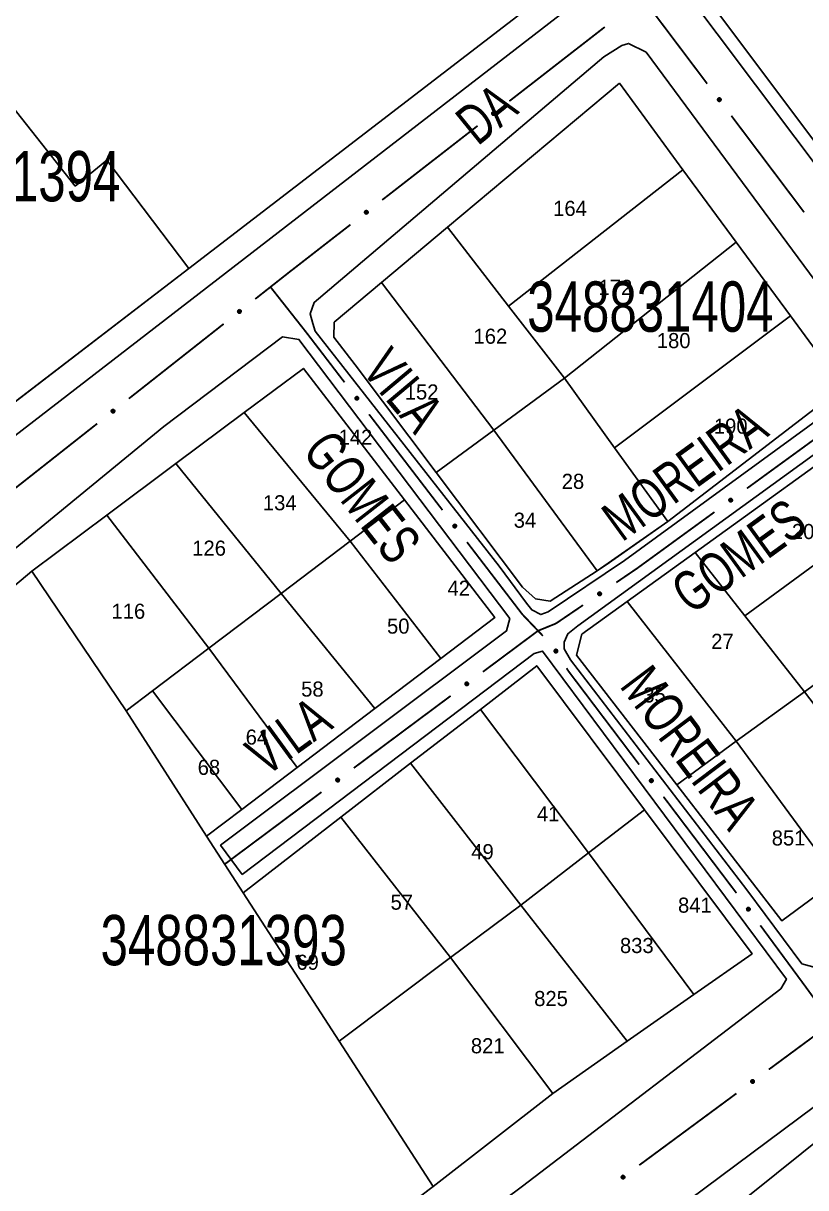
# Model space of a CAD drawing. Extents: x 200123 to 201542, y 4839549 to 4841240.
# Drawn here: x 200528.6 to 200606.3, y 4840077.3 to 4840193 of the extents above; entities that cross this region are included whole.
import ezdxf
from ezdxf.enums import TextEntityAlignment as Align

# ---------------------------------------------------------------- set-up
doc = ezdxf.new("R2010")
doc.units = 0
doc.header["$LTSCALE"] = 1.5
doc.header["$MEASUREMENT"] = 0
for name, color, linetype in [('CD_MALHA_LOTES', 7, 'CONTINUOUS'), ('CD_TXT_QUADRA', 2, 'CONTINUOUS'), ('HD-CURSO-PERENE', 170, 'CONTINUOUS'), ('RU-QUADRA', 210, 'CONTINUOUS'), ('SV-EIXO-RUA-PAV', 20, 'CONTINUOUS'), ('SV-RUA-PAVIM', 7, 'CONTINUOUS'), ('SV-TXT-RUA-PAV', 7, 'CONTINUOUS'), ('Th_NmrPort', 1, 'CONTINUOUS')]:
    doc.layers.add(name, color=color, linetype=linetype)
doc.styles.add('ARIAL', font='ARIAL.SHX')

msp = doc.modelspace()

# ---------------------------------------------------------------- linework, layer by layer
at = {"layer": 'CD_MALHA_LOTES', "linetype": 'Continuous', "flags": 128}
for points in [[(200516.37, 4840198.81), (200540.65, 4840245.03), (200541.43, 4840245.96), (200542.41, 4840246.26), (200543.26, 4840245.63), (200574.01, 4840205.18), (200580.87, 4840196.16), (200545.04, 4840168.6)], [(200545.04, 4840168.6), (200489.73, 4840126.21), (200479.64, 4840135.18), (200504.89, 4840176.96), (200516.37, 4840198.81)], [(200516.37, 4840198.81), (200533.75, 4840176.8)], [(200570.74, 4840172.71), (200587.82, 4840187.01)], [(200587.82, 4840187.01), (200594.13, 4840178.42)], [(200533.75, 4840176.8), (200536.9, 4840179.38)], [(200536.9, 4840179.38), (200545.04, 4840168.6)], [(200576.81, 4840164.87), (200594.13, 4840178.42)], [(200594.13, 4840178.42), (200599.43, 4840171.22)], [(200564.18, 4840167.22), (200570.74, 4840172.71)], [(200576.81, 4840164.87), (200570.74, 4840172.71)], [(200582.36, 4840157.7), (200599.43, 4840171.22)], [(200599.43, 4840171.22), (200604.8, 4840163.91)], [(200564.18, 4840167.22), (200559.49, 4840163.26), (200559.46, 4840161.78), (200561.57, 4840159.03), (200569.61, 4840148.34)], [(200575.34, 4840152.55), (200564.18, 4840167.22)], [(200582.36, 4840157.7), (200576.81, 4840164.87)], [(200587.34, 4840150.8), (200604.8, 4840163.91)], [(200604.8, 4840163.91), (200610.01, 4840156.82)], [(200550.55, 4840154.29), (200556.43, 4840158.68)], [(200556.43, 4840158.68), (200566.47, 4840145.6)], [(200575.34, 4840152.55), (200582.36, 4840157.7)], [(200587.34, 4840150.8), (200582.36, 4840157.7)], [(200610.01, 4840156.82), (200592.64, 4840143.45)], [(200543.75, 4840149.21), (200550.55, 4840154.29)], [(200561.06, 4840141.5), (200550.55, 4840154.29)], [(200595.34, 4840140.39), (200613.33, 4840153.37)], [(200569.61, 4840148.34), (200575.34, 4840152.55)], [(200585.61, 4840138.57), (200575.34, 4840152.55)], [(200592.64, 4840143.45), (200587.34, 4840150.8)], [(200536.9, 4840144.1), (200543.75, 4840149.21)], [(200554.21, 4840136.32), (200543.75, 4840149.21)], [(200585.61, 4840138.57), (200580.95, 4840135.56), (200579.49, 4840135.77), (200578.2, 4840136.92), (200569.61, 4840148.34)], [(200600.27, 4840134.1), (200618.02, 4840147.12)], [(200561.06, 4840141.5), (200566.47, 4840145.6)], [(200566.47, 4840145.6), (200575.44, 4840133.91)], [(200529.44, 4840138.53), (200536.9, 4840144.1)], [(200547.02, 4840130.87), (200536.9, 4840144.1)], [(200592.64, 4840143.45), (200585.61, 4840138.57)], [(200554.21, 4840136.32), (200561.06, 4840141.5)], [(200570.09, 4840129.85), (200561.06, 4840141.5)], [(200595.34, 4840140.39), (200588.59, 4840135.52)], [(200600.27, 4840134.1), (200595.34, 4840140.39)], [(200569.31, 4840077.38), (200530.47, 4840047.92), (200493.45, 4840108.23), (200529.44, 4840138.53)], [(200529.44, 4840138.53), (200538.81, 4840124.65)], [(200606.2, 4840126.54), (200623.86, 4840139.34)], [(200547.02, 4840130.87), (200554.21, 4840136.32)], [(200563.51, 4840124.87), (200554.21, 4840136.32)], [(200588.59, 4840135.52), (200584.07, 4840132.26), (200583.56, 4840130.19), (200593.51, 4840117.3)], [(200599.42, 4840121.62), (200588.59, 4840135.52)], [(200575.44, 4840133.91), (200570.09, 4840129.85)], [(200606.2, 4840126.54), (200600.27, 4840134.1)], [(200541.42, 4840126.63), (200547.02, 4840130.87)], [(200555.79, 4840119.02), (200547.02, 4840130.87)], [(200570.09, 4840129.85), (200563.51, 4840124.87)], [(200574.01, 4840124.79), (200579.61, 4840129.13)], [(200579.61, 4840129.13), (200590.3, 4840114.82)], [(200538.81, 4840124.65), (200541.42, 4840126.63)], [(200550.29, 4840114.85), (200541.42, 4840126.63)], [(200599.42, 4840121.62), (200606.2, 4840126.54)], [(200616.5, 4840113.01), (200606.2, 4840126.54)], [(200546.79, 4840112.2), (200538.81, 4840124.65)], [(200563.51, 4840124.87), (200555.79, 4840119.02)], [(200567.07, 4840119.43), (200574.01, 4840124.79)], [(200584.74, 4840110.53), (200574.01, 4840124.79)], [(200593.51, 4840117.3), (200599.42, 4840121.62)], [(200609.52, 4840107.88), (200599.42, 4840121.62)], [(200555.79, 4840119.02), (200550.29, 4840114.85)], [(200560.15, 4840114.08), (200567.07, 4840119.43)], [(200578.01, 4840105.34), (200567.07, 4840119.43)], [(200603.94, 4840103.79), (200593.51, 4840117.3)], [(200550.29, 4840114.85), (200546.79, 4840112.2)], [(200550.44, 4840106.56), (200560.15, 4840114.08)], [(200571.04, 4840100.14), (200560.15, 4840114.08)], [(200584.74, 4840110.53), (200590.3, 4840114.82)], [(200590.3, 4840114.82), (200600.99, 4840100.51)], [(200546.79, 4840112.2), (200550.44, 4840106.56)], [(200578.01, 4840105.34), (200584.74, 4840110.53)], [(200595.21, 4840096.45), (200584.74, 4840110.53)], [(200609.52, 4840107.88), (200603.94, 4840103.79)], [(200559.98, 4840091.81), (200550.44, 4840106.56)], [(200571.04, 4840100.14), (200578.01, 4840105.34)], [(200588.6, 4840091.81), (200578.01, 4840105.34)], [(200559.98, 4840091.81), (200571.04, 4840100.14)], [(200581.2, 4840086.62), (200571.04, 4840100.14)], [(200600.99, 4840100.51), (200595.21, 4840096.45)], [(200595.21, 4840096.45), (200588.6, 4840091.81)], [(200569.31, 4840077.38), (200559.98, 4840091.81)], [(200588.6, 4840091.81), (200581.2, 4840086.62)], [(200581.2, 4840086.62), (200569.31, 4840077.38)], [(200601.06, 4840076.78), (200608.3, 4840082.57)]]:
    msp.add_lwpolyline(points, dxfattribs=at)
at = {"layer": 'HD-CURSO-PERENE', "linetype": 'Continuous'}
msp.add_polyline3d([(200645.18, 4840130.56, 3.97), (200596.88, 4840195.02, 4), (200596.06, 4840196.5, 4), (200549.71, 4840258.03, 2.2)], dxfattribs=at)
at = {"layer": 'RU-QUADRA', "linetype": 'Continuous', "flags": 128}
for points in [[(200540.65, 4840245.03), (200541.43, 4840245.96), (200542.41, 4840246.26), (200543.26, 4840245.63), (200580.87, 4840196.16), (200545.04, 4840168.6), (200528.23, 4840155.68), (200489.73, 4840126.21), (200479.64, 4840135.18), (200504.89, 4840176.96), (200516.37, 4840198.81)], [(200587.82, 4840187.01), (200594.13, 4840178.42), (200599.43, 4840171.22), (200604.8, 4840163.91), (200610.01, 4840156.82), (200592.64, 4840143.45), (200586.5, 4840139.14), (200585.61, 4840138.57), (200580.95, 4840135.56), (200579.49, 4840135.77), (200578.2, 4840136.92), (200569.61, 4840148.34), (200561.57, 4840159.03), (200559.46, 4840161.78), (200559.49, 4840163.26), (200564.18, 4840167.22), (200570.74, 4840172.71)], [(200613.33, 4840153.37), (200618.02, 4840147.12), (200623.86, 4840139.34), (200633.99, 4840125.83), (200616.5, 4840113.01), (200609.52, 4840107.88), (200603.94, 4840103.79), (200593.51, 4840117.3), (200583.56, 4840130.19), (200584.07, 4840132.26), (200588.59, 4840135.52), (200595.34, 4840140.39)], [(200645.74, 4840111.51), (200647.13, 4840109.57), (200658, 4840094.6), (200665.75, 4840083.93), (200668.66, 4840079.92), (200671.23, 4840076.38), (200648.65, 4840057.61), (200631.37, 4840043.23), (200624.05, 4840037.15), (200614.22, 4840028.97), (200602.66, 4840020.62), (200583.23, 4840006.59), (200566.3, 4839995.19), (200565.39, 4839995.33), (200542.3, 4840031.61), (200585.62, 4840064.79), (200595.75, 4840072.55), (200601.06, 4840076.78), (200608.3, 4840082.57), (200617.14, 4840089.62), (200625.56, 4840096.33)]]:
    msp.add_lwpolyline(points, close=True, dxfattribs=at)
msp.add_lwpolyline([(200493.45, 4840108.23), (200529.44, 4840138.53), (200536.9, 4840144.1), (200543.75, 4840149.21), (200550.55, 4840154.29), (200556.43, 4840158.68), (200566.47, 4840145.6), (200575.44, 4840133.91), (200570.09, 4840129.85), (200563.51, 4840124.87), (200555.79, 4840119.02), (200550.29, 4840114.85), (200546.79, 4840112.2), (200550.44, 4840106.56), (200560.15, 4840114.08), (200567.07, 4840119.43), (200574.01, 4840124.79), (200579.61, 4840129.13), (200590.3, 4840114.82), (200600.99, 4840100.51), (200595.21, 4840096.45), (200588.6, 4840091.81), (200581.2, 4840086.62), (200569.31, 4840077.38), (200556.27, 4840067.49)], dxfattribs=at)
at = {"layer": 'SV-EIXO-RUA-PAV', "const_width": 0.18}
for points in [[(200590.1, 4840195.51), (200596.534166, 4840186.973368)], [(200576.886376, 4840185.239445), (200586.360933, 4840192.603735)], [(200598.941749, 4840183.779069), (200606.164497, 4840174.196172)], [(200564.253634, 4840175.420391), (200573.728191, 4840182.784682)], [(200555.08, 4840168.29), (200561.095448, 4840172.965628)], [(200554.780743, 4840168.053973), (200555.08, 4840168.29)], [(200551.64005, 4840165.576868), (200554.780743, 4840168.053973)], [(200553.15, 4840166.77), (200556.244847, 4840162.842925)], [(200539.077279, 4840155.668448), (200548.499358, 4840163.099763)], [(200556.244847, 4840162.842925), (200556.72, 4840162.24)], [(200556.72, 4840162.24), (200560.510103, 4840157.292547)], [(200562.942638, 4840154.117209), (200570.240245, 4840144.591195)], [(200600.490079, 4840146.754662), (200610.190655, 4840153.818571)], [(200526.514508, 4840145.760029), (200535.936586, 4840153.191343)], [(200589.58, 4840138.81), (200597.256553, 4840144.400025)], [(200572.672781, 4840141.415857), (200578.145986, 4840134.271347)], [(200587.509447, 4840137.40223), (200589.163377, 4840138.526738)], [(200589.163377, 4840138.526738), (200589.58, 4840138.81)], [(200581.52, 4840133.33), (200584.201589, 4840135.153214)], [(200578.145986, 4840134.271347), (200578.17, 4840134.24)], [(200578.17, 4840134.24), (200580.212403, 4840132.09682)], [(200579.069157, 4840132.107499), (200579.73, 4840132.6)], [(200579.73, 4840132.6), (200580.818761, 4840133.04402)], [(200580.818761, 4840133.04402), (200581.52, 4840133.33)], [(200574.258237, 4840128.522104), (200579.069157, 4840132.107499)], [(200582.566783, 4840128.886242), (200582.74, 4840128.61)], [(200582.74, 4840128.61), (200589.783987, 4840119.300694)], [(200561.429119, 4840118.961052), (200571.050957, 4840126.131841)], [(200548.6, 4840109.4), (200558.221839, 4840116.570789)], [(200592.197562, 4840116.110921), (200599.43829, 4840106.541602)], [(200601.817186, 4840103.32593), (200605.970245, 4840097.69103)], [(200605.970245, 4840097.69103), (200606.17, 4840097.42)], [(200606.17, 4840097.42), (200608.915193, 4840093.650333)], [(200602.661094, 4840089.000336), (200610.704798, 4840094.941618)], [(200589.791167, 4840079.494286), (200599.443612, 4840086.623824)]]:
    msp.add_lwpolyline(points, dxfattribs=at)
at = {"layer": 'SV-EIXO-RUA-PAV'}
for points in [[(200597.739384, 4840185.557215), (200597.787909, 4840185.5511), (200597.828363, 4840185.535922), (200597.85846, 4840185.513551), (200597.879901, 4840185.486848), (200597.89876, 4840185.457058), (200597.911147, 4840185.42283), (200597.916481, 4840185.381794), (200597.910688, 4840185.333074), (200597.892416, 4840185.292655), (200597.872063, 4840185.261975), (200597.845505, 4840185.238014), (200597.81626, 4840185.220178), (200597.780279, 4840185.208487), (200597.738641, 4840185.203488), (200597.689792, 4840185.210498), (200597.650234, 4840185.22565), (200597.621691, 4840185.248053), (200597.597771, 4840185.274904), (200597.578883, 4840185.305547), (200597.566917, 4840185.339217), (200597.561959, 4840185.381149), (200597.569517, 4840185.429272), (200597.584179, 4840185.468898), (200597.606175, 4840185.497749), (200597.63314, 4840185.520703), (200597.662789, 4840185.539981), (200597.696678, 4840185.553865), (200597.739384, 4840185.557215)], [(200575.126285, 4840184.010802), (200575.131679, 4840184.059412), (200575.146255, 4840184.100087), (200575.168176, 4840184.130513), (200575.194557, 4840184.152349), (200575.224063, 4840184.171648), (200575.258104, 4840184.184542), (200575.299056, 4840184.190484), (200575.347857, 4840184.185416), (200575.388543, 4840184.167746), (200575.419522, 4840184.147851), (200575.443875, 4840184.121652), (200575.462143, 4840184.092675), (200575.474368, 4840184.056872), (200575.479984, 4840184.015313), (200575.4737, 4840183.966365), (200575.459137, 4840183.926586), (200575.437162, 4840183.897714), (200575.410668, 4840183.873398), (200575.380309, 4840183.854056), (200575.346821, 4840183.841591), (200575.304967, 4840183.836011), (200575.256738, 4840183.842854), (200575.216897, 4840183.856925), (200575.187724, 4840183.87849), (200575.164372, 4840183.905112), (200575.144655, 4840183.934471), (200575.130269, 4840183.96815), (200575.126285, 4840184.010802)], [(200562.493543, 4840174.191748), (200562.498936, 4840174.240358), (200562.513512, 4840174.281033), (200562.535433, 4840174.311459), (200562.561815, 4840174.333295), (200562.591321, 4840174.352594), (200562.625362, 4840174.365488), (200562.666313, 4840174.371431), (200562.715114, 4840174.366362), (200562.7558, 4840174.348693), (200562.78678, 4840174.328797), (200562.811133, 4840174.302599), (200562.8294, 4840174.273621), (200562.841625, 4840174.237818), (200562.847242, 4840174.196259), (200562.840958, 4840174.147312), (200562.826395, 4840174.107533), (200562.804419, 4840174.07866), (200562.777926, 4840174.054344), (200562.747566, 4840174.035002), (200562.714078, 4840174.022538), (200562.672224, 4840174.016958), (200562.623995, 4840174.0238), (200562.584155, 4840174.037872), (200562.554981, 4840174.059437), (200562.531629, 4840174.086058), (200562.511912, 4840174.115417), (200562.497526, 4840174.149096), (200562.493543, 4840174.191748)], [(200549.88872, 4840164.33577), (200549.893768, 4840164.384417), (200549.908055, 4840164.425194), (200549.92976, 4840164.455775), (200549.955986, 4840164.477797), (200549.985354, 4840164.497305), (200550.019303, 4840164.510441), (200550.060211, 4840164.516673), (200550.109047, 4840164.511951), (200550.149857, 4840164.494571), (200550.180977, 4840164.474896), (200550.205515, 4840164.448871), (200550.223988, 4840164.420023), (200550.236466, 4840164.384308), (200550.242378, 4840164.34279), (200550.236441, 4840164.293799), (200550.222161, 4840164.253918), (200550.20039, 4840164.22489), (200550.17407, 4840164.200386), (200550.143849, 4840164.18083), (200550.11045, 4840164.168128), (200550.068636, 4840164.162251), (200550.02036, 4840164.168751), (200549.980421, 4840164.18254), (200549.951095, 4840164.203897), (200549.927555, 4840164.230353), (200549.90763, 4840164.259571), (200549.893005, 4840164.293147), (200549.88872, 4840164.33577)], [(200561.726379, 4840155.88588), (200561.77495, 4840155.880145), (200561.815522, 4840155.865285), (200561.845793, 4840155.843151), (200561.867443, 4840155.816616), (200561.886535, 4840155.786975), (200561.89919, 4840155.752845), (200561.904845, 4840155.711852), (200561.899434, 4840155.663089), (200561.881479, 4840155.622527), (200561.861367, 4840155.591688), (200561.834998, 4840155.56752), (200561.805893, 4840155.549456), (200561.770005, 4840155.537483), (200561.728407, 4840155.532158), (200561.679505, 4840155.538786), (200561.63983, 4840155.553627), (200561.611112, 4840155.575805), (200561.586982, 4840155.602469), (200561.567854, 4840155.632963), (200561.555625, 4840155.666538), (200561.550339, 4840155.70843), (200561.55752, 4840155.75661), (200561.571871, 4840155.79635), (200561.59364, 4840155.825372), (200561.620425, 4840155.848537), (200561.649921, 4840155.868047), (200561.6837, 4840155.882196), (200561.726379, 4840155.88588)], [(200537.325948, 4840154.42735), (200537.330997, 4840154.475997), (200537.345284, 4840154.516775), (200537.366988, 4840154.547356), (200537.393215, 4840154.569378), (200537.422583, 4840154.588886), (200537.456531, 4840154.602021), (200537.49744, 4840154.608254), (200537.546275, 4840154.603532), (200537.587086, 4840154.586151), (200537.618206, 4840154.566476), (200537.642744, 4840154.540451), (200537.661217, 4840154.511604), (200537.673695, 4840154.475889), (200537.679606, 4840154.43437), (200537.67367, 4840154.385379), (200537.659389, 4840154.345498), (200537.637619, 4840154.31647), (200537.611299, 4840154.291967), (200537.581077, 4840154.27241), (200537.547678, 4840154.259708), (200537.505865, 4840154.253832), (200537.457589, 4840154.260332), (200537.41765, 4840154.274121), (200537.388324, 4840154.295478), (200537.364783, 4840154.321933), (200537.344859, 4840154.351151), (200537.330234, 4840154.384728), (200537.325948, 4840154.42735)], [(200598.692367, 4840145.581752), (200598.699281, 4840145.630169), (200598.715123, 4840145.670368), (200598.737987, 4840145.700092), (200598.765039, 4840145.721091), (200598.795135, 4840145.739456), (200598.829564, 4840145.751278), (200598.870681, 4840145.755935), (200598.919299, 4840145.74934), (200598.959412, 4840145.730405), (200598.989753, 4840145.709549), (200599.013273, 4840145.682601), (200599.030625, 4840145.653065), (200599.041722, 4840145.616897), (200599.046034, 4840145.575182), (200599.03822, 4840145.526455), (200599.022418, 4840145.487152), (200598.999549, 4840145.458982), (200598.972307, 4840145.435508), (200598.941357, 4840145.417126), (200598.907494, 4840145.405717), (200598.865486, 4840145.401451), (200598.817495, 4840145.4098), (200598.778115, 4840145.425113), (200598.749631, 4840145.447581), (200598.727124, 4840145.474921), (200598.708337, 4840145.504883), (200598.695013, 4840145.538996), (200598.692367, 4840145.581752)], [(200571.456522, 4840143.184529), (200571.505093, 4840143.178794), (200571.545664, 4840143.163933), (200571.575936, 4840143.141799), (200571.597586, 4840143.115265), (200571.616677, 4840143.085624), (200571.629332, 4840143.051493), (200571.634987, 4840143.010501), (200571.629576, 4840142.961737), (200571.611622, 4840142.921176), (200571.591509, 4840142.890337), (200571.565141, 4840142.866169), (200571.536035, 4840142.848105), (200571.500148, 4840142.836132), (200571.45855, 4840142.830807), (200571.409648, 4840142.837434), (200571.369972, 4840142.852276), (200571.341254, 4840142.874454), (200571.317125, 4840142.901117), (200571.297997, 4840142.931611), (200571.285767, 4840142.965186), (200571.280481, 4840143.007079), (200571.287662, 4840143.055258), (200571.302013, 4840143.094999), (200571.323782, 4840143.124021), (200571.350567, 4840143.147185), (200571.380064, 4840143.166695), (200571.413843, 4840143.180845), (200571.456522, 4840143.184529)], [(200585.674806, 4840136.28797), (200585.683279, 4840136.336139), (200585.700411, 4840136.375805), (200585.724222, 4840136.404776), (200585.751939, 4840136.42489), (200585.782612, 4840136.442274), (200585.817404, 4840136.452978), (200585.858651, 4840136.456305), (200585.90703, 4840136.448145), (200585.946511, 4840136.427924), (200585.976163, 4840136.406099), (200585.998801, 4840136.378406), (200586.015189, 4840136.348325), (200586.025113, 4840136.311818), (200586.028076, 4840136.269985), (200586.018693, 4840136.221536), (200586.001631, 4840136.182764), (200585.977864, 4840136.155347), (200585.949878, 4840136.132764), (200585.918351, 4840136.115392), (200585.884138, 4840136.105081), (200585.842014, 4840136.102174), (200585.794317, 4840136.112068), (200585.755452, 4840136.128644), (200585.727708, 4840136.15202), (200585.706096, 4840136.180073), (200585.688286, 4840136.210626), (200585.67607, 4840136.245151), (200585.674806, 4840136.28797)], [(200581.521222, 4840130.760884), (200581.569044, 4840130.750634), (200581.608048, 4840130.732045), (200581.636118, 4840130.707177), (200581.655192, 4840130.678735), (200581.671428, 4840130.647439), (200581.680837, 4840130.612274), (200581.682634, 4840130.570933), (200581.672688, 4840130.522889), (200581.651019, 4840130.484184), (200581.628111, 4840130.45536), (200581.599598, 4840130.433763), (200581.568932, 4840130.4185), (200581.532082, 4840130.409935), (200581.490168, 4840130.408523), (200581.4421, 4840130.419693), (200581.403986, 4840130.43818), (200581.377467, 4840130.462946), (200581.355937, 4840130.491748), (200581.339744, 4840130.523897), (200581.330707, 4840130.558468), (200581.329361, 4840130.600671), (200581.341015, 4840130.647969), (200581.359019, 4840130.686193), (200581.383406, 4840130.713053), (200581.41224, 4840130.733611), (200581.443431, 4840130.750278), (200581.478385, 4840130.761207), (200581.521222, 4840130.760884)], [(200572.473611, 4840127.329379), (200572.479988, 4840127.37787), (200572.495385, 4840127.418241), (200572.517918, 4840127.448217), (200572.544737, 4840127.469513), (200572.574628, 4840127.488211), (200572.608923, 4840127.500412), (200572.649987, 4840127.505524), (200572.698675, 4840127.499468), (200572.738995, 4840127.480977), (200572.769565, 4840127.460458), (200572.793382, 4840127.433771), (200572.811059, 4840127.40443), (200572.822555, 4840127.368387), (200572.827329, 4840127.326722), (200572.820054, 4840127.277912), (200572.804688, 4840127.238436), (200572.782132, 4840127.210015), (200572.755151, 4840127.186241), (200572.724406, 4840127.167518), (200572.690672, 4840127.155734), (200572.648714, 4840127.151004), (200572.600633, 4840127.158822), (200572.561086, 4840127.173698), (200572.532355, 4840127.19585), (200572.509548, 4840127.222939), (200572.49043, 4840127.252691), (200572.476729, 4840127.286655), (200572.473611, 4840127.329379)], [(200559.644492, 4840117.768327), (200559.65087, 4840117.816818), (200559.666267, 4840117.857189), (200559.6888, 4840117.887165), (200559.715619, 4840117.908461), (200559.74551, 4840117.927159), (200559.779805, 4840117.93936), (200559.820869, 4840117.944472), (200559.869556, 4840117.938416), (200559.909876, 4840117.919925), (200559.940446, 4840117.899406), (200559.964263, 4840117.872719), (200559.98194, 4840117.843378), (200559.993437, 4840117.807334), (200559.99821, 4840117.76567), (200559.990936, 4840117.71686), (200559.97557, 4840117.677384), (200559.953013, 4840117.648963), (200559.926033, 4840117.625188), (200559.895288, 4840117.606466), (200559.861554, 4840117.594682), (200559.819595, 4840117.589952), (200559.771515, 4840117.59777), (200559.731968, 4840117.612646), (200559.703237, 4840117.634798), (200559.680429, 4840117.661887), (200559.661311, 4840117.691639), (200559.647611, 4840117.725603), (200559.644492, 4840117.768327)], [(200590.991862, 4840117.886806), (200591.040398, 4840117.880782), (200591.08088, 4840117.86568), (200591.111019, 4840117.843366), (200591.132511, 4840117.816703), (200591.151425, 4840117.786949), (200591.163877, 4840117.752744), (200591.169287, 4840117.711719), (200591.163586, 4840117.662988), (200591.14539, 4840117.622534), (200591.125094, 4840117.591816), (200591.098582, 4840117.567805), (200591.06937, 4840117.549915), (200591.033411, 4840117.538156), (200590.991783, 4840117.533079), (200590.942921, 4840117.539997), (200590.903334, 4840117.555075), (200590.874749, 4840117.577424), (200590.850779, 4840117.60423), (200590.831833, 4840117.634838), (200590.819804, 4840117.668485), (200590.814767, 4840117.710408), (200590.822235, 4840117.758544), (200590.836823, 4840117.798199), (200590.858764, 4840117.82709), (200590.885687, 4840117.850095), (200590.915299, 4840117.869429), (200590.949162, 4840117.883377), (200590.991862, 4840117.886806)], [(200600.633967, 4840105.116873), (200600.682423, 4840105.110238), (200600.722712, 4840105.094627), (200600.752567, 4840105.071934), (200600.773721, 4840105.045003), (200600.792259, 4840105.015013), (200600.804278, 4840104.980653), (200600.809171, 4840104.939563), (200600.802856, 4840104.890908), (200600.784152, 4840104.850687), (200600.76347, 4840104.820226), (200600.736658, 4840104.796552), (200600.707222, 4840104.779031), (200600.671118, 4840104.767726), (200600.629429, 4840104.763174), (200600.580658, 4840104.770708), (200600.541265, 4840104.786284), (200600.512964, 4840104.808991), (200600.489333, 4840104.836098), (200600.470774, 4840104.866942), (200600.45917, 4840104.900738), (200600.454663, 4840104.942721), (200600.462737, 4840104.990759), (200600.477823, 4840105.030227), (200600.500127, 4840105.058839), (200600.527337, 4840105.081503), (200600.557191, 4840105.100462), (200600.591227, 4840105.113982), (200600.633967, 4840105.116873)], [(200600.871379, 4840087.815261), (200600.877964, 4840087.863724), (200600.893533, 4840087.904029), (200600.916194, 4840087.933908), (200600.943104, 4840087.95509), (200600.973075, 4840087.973659), (200601.007422, 4840087.985714), (200601.048507, 4840087.990649), (200601.097169, 4840087.984385), (200601.137409, 4840087.965722), (200601.167891, 4840087.945072), (200601.191593, 4840087.918284), (200601.209144, 4840087.888867), (200601.220487, 4840087.852775), (200601.225082, 4840087.81109), (200601.217598, 4840087.762311), (200601.202063, 4840087.722902), (200601.179385, 4840087.694577), (200601.152304, 4840087.670919), (200601.121479, 4840087.652328), (200601.087695, 4840087.640689), (200601.045716, 4840087.636138), (200600.99767, 4840087.644162), (200600.958187, 4840087.659207), (200600.929551, 4840087.681482), (200600.906859, 4840087.708668), (200600.887869, 4840087.738502), (200600.874314, 4840087.772524), (200600.871379, 4840087.815261)], [(200588.001452, 4840078.309211), (200588.008037, 4840078.357674), (200588.023606, 4840078.397979), (200588.046268, 4840078.427858), (200588.073177, 4840078.44904), (200588.103148, 4840078.467609), (200588.137495, 4840078.479664), (200588.178581, 4840078.484599), (200588.227242, 4840078.478335), (200588.267482, 4840078.459672), (200588.297964, 4840078.439022), (200588.321667, 4840078.412234), (200588.339218, 4840078.382816), (200588.35056, 4840078.346724), (200588.355155, 4840078.30504), (200588.347672, 4840078.256261), (200588.332137, 4840078.216852), (200588.309459, 4840078.188527), (200588.282377, 4840078.164869), (200588.251552, 4840078.146278), (200588.217768, 4840078.134639), (200588.17579, 4840078.130088), (200588.127743, 4840078.138112), (200588.08826, 4840078.153157), (200588.059624, 4840078.175431), (200588.036933, 4840078.202618), (200588.017943, 4840078.232452), (200588.004387, 4840078.266474), (200588.001452, 4840078.309211)]]:
    msp.add_lwpolyline(points, close=True, dxfattribs=at)
for points in [[(200597.561959, 4840185.381149), (200597.738641, 4840185.203488)], [(200597.566917, 4840185.339217), (200597.689792, 4840185.210498)], [(200597.569271, 4840185.403065), (200597.757219, 4840185.208111)], [(200597.569517, 4840185.429272), (200597.780279, 4840185.208487)], [(200597.569653, 4840185.357218), (200597.709176, 4840185.212909)], [(200597.576019, 4840185.319299), (200597.665761, 4840185.222903)], [(200597.577354, 4840185.446749), (200597.794585, 4840185.217478)], [(200597.578883, 4840185.305547), (200597.650234, 4840185.22565)], [(200597.584179, 4840185.468898), (200597.81626, 4840185.220178)], [(200597.596652, 4840185.480089), (200597.828666, 4840185.231204)], [(200597.606175, 4840185.497749), (200597.845505, 4840185.238014)], [(200597.620877, 4840185.506891), (200597.855639, 4840185.249826)], [(200597.63314, 4840185.520703), (200597.872063, 4840185.261975)], [(200597.651119, 4840185.527977), (200597.880669, 4840185.282361)], [(200597.662789, 4840185.539981), (200597.892416, 4840185.292655)], [(200597.682467, 4840185.543061), (200597.899145, 4840185.316791)], [(200597.696678, 4840185.553865), (200597.910688, 4840185.333074)], [(200597.717101, 4840185.553786), (200597.909961, 4840185.359116)], [(200597.739384, 4840185.557215), (200597.916481, 4840185.381794)], [(200597.76568, 4840185.55281), (200597.909026, 4840185.407964)], [(200597.787909, 4840185.5511), (200597.911147, 4840185.42283)], [(200597.811007, 4840185.542547), (200597.898838, 4840185.44642)], [(200597.828363, 4840185.535922), (200597.89876, 4840185.457058)], [(200575.126285, 4840184.010802), (200575.299056, 4840184.190484)], [(200575.130045, 4840183.988572), (200575.321828, 4840184.184302)], [(200575.130269, 4840183.96815), (200575.347857, 4840184.185416)], [(200575.130299, 4840184.03716), (200575.273, 4840184.182642)], [(200575.131679, 4840184.059412), (200575.258104, 4840184.184542)], [(200575.139888, 4840184.082634), (200575.2347, 4840184.171883)], [(200575.141283, 4840183.954101), (200575.36431, 4840184.174116)], [(200575.144655, 4840183.934471), (200575.388543, 4840184.167746)], [(200575.146255, 4840184.100087), (200575.224063, 4840184.171648)], [(200575.156831, 4840183.922981), (200575.399011, 4840184.156154)], [(200575.164372, 4840183.905112), (200575.419522, 4840184.147851)], [(200575.178364, 4840183.893055), (200575.431914, 4840184.131609)], [(200575.187724, 4840183.87849), (200575.443875, 4840184.121652)], [(200575.205523, 4840183.86923), (200575.450934, 4840184.104916)], [(200575.216897, 4840183.856925), (200575.462143, 4840184.092675)], [(200575.239146, 4840183.850431), (200575.465165, 4840184.071043)], [(200575.256738, 4840183.842854), (200575.474368, 4840184.056872)], [(200575.282945, 4840183.842997), (200575.475086, 4840184.03382)], [(200575.304967, 4840183.836011), (200575.479984, 4840184.015313)], [(200575.328782, 4840183.844059), (200575.471002, 4840183.985711)], [(200575.346821, 4840183.841591), (200575.4737, 4840183.966365)], [(200575.366602, 4840183.850989), (200575.461654, 4840183.942152)], [(200575.380309, 4840183.854056), (200575.459137, 4840183.926586)], [(200562.493543, 4840174.191748), (200562.666313, 4840174.371431)], [(200562.497302, 4840174.169518), (200562.689086, 4840174.365248)], [(200562.497526, 4840174.149096), (200562.715114, 4840174.366362)], [(200562.497557, 4840174.218107), (200562.640257, 4840174.363588)], [(200562.498936, 4840174.240358), (200562.625362, 4840174.365488)], [(200562.507145, 4840174.263581), (200562.601957, 4840174.35283)], [(200562.508541, 4840174.135048), (200562.731568, 4840174.355062)], [(200562.511912, 4840174.115417), (200562.7558, 4840174.348693)], [(200562.513512, 4840174.281033), (200562.591321, 4840174.352594)], [(200562.524089, 4840174.103927), (200562.766268, 4840174.3371)], [(200562.531629, 4840174.086058), (200562.78678, 4840174.328797)], [(200562.545621, 4840174.074001), (200562.799171, 4840174.312556)], [(200562.554981, 4840174.059437), (200562.811133, 4840174.302599)], [(200562.57278, 4840174.050177), (200562.818192, 4840174.285862)], [(200562.584155, 4840174.037872), (200562.8294, 4840174.273621)], [(200562.606403, 4840174.031377), (200562.832422, 4840174.251989)], [(200562.623995, 4840174.0238), (200562.841625, 4840174.237818)], [(200562.650202, 4840174.023943), (200562.842344, 4840174.214766)], [(200562.672224, 4840174.016958), (200562.847242, 4840174.196259)], [(200562.696039, 4840174.025006), (200562.838259, 4840174.166658)], [(200562.714078, 4840174.022538), (200562.840958, 4840174.147312)], [(200562.733859, 4840174.031935), (200562.828911, 4840174.123098)], [(200562.747566, 4840174.035002), (200562.826395, 4840174.107533)], [(200549.88872, 4840164.33577), (200550.060211, 4840164.516673)], [(200549.892546, 4840164.362156), (200550.034211, 4840164.508646)], [(200549.892636, 4840164.313567), (200550.083027, 4840164.510653)], [(200549.893005, 4840164.293147), (200550.109047, 4840164.511951)], [(200549.893768, 4840164.384417), (200550.019303, 4840164.510441)], [(200549.901812, 4840164.407697), (200549.995989, 4840164.497616)], [(200549.904119, 4840164.279177), (200550.12558, 4840164.500768)], [(200549.90763, 4840164.259571), (200550.149857, 4840164.494571)], [(200549.908055, 4840164.425194), (200549.985354, 4840164.497305)], [(200549.919888, 4840164.248168), (200550.160407, 4840164.483053)], [(200549.927555, 4840164.230353), (200550.180977, 4840164.474896)], [(200549.941632, 4840164.218395), (200550.193484, 4840164.458742)], [(200549.951095, 4840164.203897), (200550.205515, 4840164.448871)], [(200549.968959, 4840164.194764), (200550.212693, 4840164.432184)], [(200549.980421, 4840164.18254), (200550.223988, 4840164.420023)], [(200550.002715, 4840164.176203), (200550.227163, 4840164.398413)], [(200550.02036, 4840164.168751), (200550.236466, 4840164.384308)], [(200550.046566, 4840164.16908), (200550.237348, 4840164.361262)], [(200550.068636, 4840164.162251), (200550.242378, 4840164.34279)], [(200550.092393, 4840164.170468), (200550.233606, 4840164.313125)], [(200550.11045, 4840164.168128), (200550.236441, 4840164.293799)], [(200550.130163, 4840164.177665), (200550.224566, 4840164.269501)], [(200550.143849, 4840164.18083), (200550.222161, 4840164.253918)], [(200561.550339, 4840155.70843), (200561.728407, 4840155.532158)], [(200561.555625, 4840155.666538), (200561.679505, 4840155.538786)], [(200561.557479, 4840155.730402), (200561.746949, 4840155.536926)], [(200561.55752, 4840155.75661), (200561.770005, 4840155.537483)], [(200561.55822, 4840155.684559), (200561.69887, 4840155.541348)], [(200561.564883, 4840155.646692), (200561.655377, 4840155.551002)], [(200561.56522, 4840155.774148), (200561.78424, 4840155.546586)], [(200561.567854, 4840155.632963), (200561.63983, 4840155.553627)], [(200561.571871, 4840155.79635), (200561.805893, 4840155.549456)], [(200561.584255, 4840155.807638), (200561.818212, 4840155.560579)], [(200561.59364, 4840155.825372), (200561.834998, 4840155.56752)], [(200561.60827, 4840155.83463), (200561.845039, 4840155.579411)], [(200561.620425, 4840155.848537), (200561.861367, 4840155.591688)], [(200561.638346, 4840155.855951), (200561.869813, 4840155.612141)], [(200561.649921, 4840155.868047), (200561.881479, 4840155.622527)], [(200561.669575, 4840155.871281), (200561.888019, 4840155.646715)], [(200561.6837, 4840155.882196), (200561.899434, 4840155.663089)], [(200561.704124, 4840155.882277), (200561.898503, 4840155.689124)], [(200561.726379, 4840155.88588), (200561.904845, 4840155.711852)], [(200561.752709, 4840155.881681), (200561.897185, 4840155.737963)], [(200561.77495, 4840155.880145), (200561.89919, 4840155.752845)], [(200561.798115, 4840155.871774), (200561.886696, 4840155.776338)], [(200561.815522, 4840155.865285), (200561.886535, 4840155.786975)], [(200537.325948, 4840154.42735), (200537.49744, 4840154.608254)], [(200537.329775, 4840154.453737), (200537.47144, 4840154.600227)], [(200537.329865, 4840154.405148), (200537.520255, 4840154.602233)], [(200537.330234, 4840154.384728), (200537.546275, 4840154.603532)], [(200537.330997, 4840154.475997), (200537.456531, 4840154.602021)], [(200537.339041, 4840154.499278), (200537.433217, 4840154.589197)], [(200537.341348, 4840154.370758), (200537.562809, 4840154.592349)], [(200537.344859, 4840154.351151), (200537.587086, 4840154.586151)], [(200537.345284, 4840154.516775), (200537.422583, 4840154.588886)], [(200537.357116, 4840154.339748), (200537.597636, 4840154.574633)], [(200537.364783, 4840154.321933), (200537.618206, 4840154.566476)], [(200537.37886, 4840154.309976), (200537.630712, 4840154.550323)], [(200537.388324, 4840154.295478), (200537.642744, 4840154.540451)], [(200537.406188, 4840154.286345), (200537.649921, 4840154.523765)], [(200537.41765, 4840154.274121), (200537.661217, 4840154.511604)], [(200537.439943, 4840154.267784), (200537.664392, 4840154.489994)], [(200537.457589, 4840154.260332), (200537.673695, 4840154.475889)], [(200537.483794, 4840154.260661), (200537.674577, 4840154.452842)], [(200537.505865, 4840154.253832), (200537.679606, 4840154.43437)], [(200537.529622, 4840154.262049), (200537.670834, 4840154.404706)], [(200537.547678, 4840154.259708), (200537.67367, 4840154.385379)], [(200537.567392, 4840154.269246), (200537.661795, 4840154.361081)], [(200537.581077, 4840154.27241), (200537.659389, 4840154.345498)], [(200598.692367, 4840145.581752), (200598.870681, 4840145.755935)], [(200598.695013, 4840145.538996), (200598.919299, 4840145.74934)], [(200598.695428, 4840145.559415), (200598.893249, 4840145.749042)], [(200598.697205, 4840145.607972), (200598.844392, 4840145.748912)], [(200598.699281, 4840145.630169), (200598.829564, 4840145.751278)], [(200598.705582, 4840145.52461), (200598.935391, 4840145.737531)], [(200598.708213, 4840145.653123), (200598.805774, 4840145.739359)], [(200598.708337, 4840145.504883), (200598.959412, 4840145.730405)], [(200598.715123, 4840145.670368), (200598.795135, 4840145.739456)], [(200598.720147, 4840145.493017), (200598.969512, 4840145.71849)], [(200598.727124, 4840145.474921), (200598.989753, 4840145.709549)], [(200598.740732, 4840145.462432), (200599.00163, 4840145.692927)], [(200598.749631, 4840145.447581), (200599.013273, 4840145.682601)], [(200598.767131, 4840145.437768), (200599.019805, 4840145.665651)], [(200598.778115, 4840145.425113), (200599.030625, 4840145.653065)], [(200598.800149, 4840145.417924), (200599.032967, 4840145.631349)], [(200598.817495, 4840145.4098), (200599.041722, 4840145.616897)], [(200598.843694, 4840145.409122), (200599.041718, 4840145.593834)], [(200598.865486, 4840145.401451), (200599.046034, 4840145.575182)], [(200598.889541, 4840145.408749), (200599.036129, 4840145.545877)], [(200598.907494, 4840145.405717), (200599.03822, 4840145.526455)], [(200598.92756, 4840145.41449), (200599.02542, 4840145.502631)], [(200598.941357, 4840145.417126), (200599.022418, 4840145.487152)], [(200571.280481, 4840143.007079), (200571.45855, 4840142.830807)], [(200571.285767, 4840142.965186), (200571.409648, 4840142.837434)], [(200571.287621, 4840143.029051), (200571.477091, 4840142.835575)], [(200571.287662, 4840143.055258), (200571.500148, 4840142.836132)], [(200571.288362, 4840142.983208), (200571.429012, 4840142.839997)], [(200571.295026, 4840142.94534), (200571.38552, 4840142.849651)], [(200571.295362, 4840143.072797), (200571.514382, 4840142.845235)], [(200571.297997, 4840142.931611), (200571.369972, 4840142.852276)], [(200571.302013, 4840143.094999), (200571.536035, 4840142.848105)], [(200571.314398, 4840143.106287), (200571.548355, 4840142.859227)], [(200571.323782, 4840143.124021), (200571.565141, 4840142.866169)], [(200571.338412, 4840143.133278), (200571.575181, 4840142.87806)], [(200571.350567, 4840143.147185), (200571.591509, 4840142.890337)], [(200571.368488, 4840143.1546), (200571.599956, 4840142.91079)], [(200571.380064, 4840143.166695), (200571.611622, 4840142.921176)], [(200571.399718, 4840143.169929), (200571.618161, 4840142.945363)], [(200571.413843, 4840143.180845), (200571.629576, 4840142.961737)], [(200571.434266, 4840143.180926), (200571.628645, 4840142.987773)], [(200571.456522, 4840143.184529), (200571.634987, 4840143.010501)], [(200571.482852, 4840143.18033), (200571.627328, 4840143.036612)], [(200571.505093, 4840143.178794), (200571.629332, 4840143.051493)], [(200571.528257, 4840143.170422), (200571.616838, 4840143.074986)], [(200571.545664, 4840143.163933), (200571.616677, 4840143.085624)], [(200585.674806, 4840136.28797), (200585.858651, 4840136.456305)], [(200585.67607, 4840136.245151), (200585.90703, 4840136.448145)], [(200585.677144, 4840136.265546), (200585.880984, 4840136.448688)], [(200585.680488, 4840136.31402), (200585.832148, 4840136.450135)], [(200585.683279, 4840136.336139), (200585.817404, 4840136.452978)], [(200585.686169, 4840136.230431), (200585.922732, 4840136.435821)], [(200585.688286, 4840136.210626), (200585.946511, 4840136.427924)], [(200585.692948, 4840136.358793), (200585.793242, 4840136.441833)], [(200585.699707, 4840136.198385), (200585.95622, 4840136.415689)], [(200585.700411, 4840136.375805), (200585.782612, 4840136.442274)], [(200585.706096, 4840136.180073), (200585.976163, 4840136.406099)], [(200585.719293, 4840136.16715), (200585.987497, 4840136.389103)], [(200585.727708, 4840136.15202), (200585.998801, 4840136.378406)], [(200585.744883, 4840136.141648), (200586.004781, 4840136.361254)], [(200585.755452, 4840136.128644), (200586.015189, 4840136.348325)], [(200585.777243, 4840136.120748), (200586.01683, 4840136.326545)], [(200585.794317, 4840136.112068), (200586.025113, 4840136.311818)], [(200585.820481, 4840136.110545), (200586.024365, 4840136.288767)], [(200585.842014, 4840136.102174), (200586.028076, 4840136.269985)], [(200585.866292, 4840136.108691), (200586.01723, 4840136.241015)], [(200585.884138, 4840136.105081), (200586.018693, 4840136.221536)], [(200585.904476, 4840136.113202), (200586.005131, 4840136.198138)], [(200585.918351, 4840136.115392), (200586.001631, 4840136.182764)], [(200581.329361, 4840130.600671), (200581.490168, 4840130.408523)], [(200581.330707, 4840130.558468), (200581.4421, 4840130.419693)], [(200581.334975, 4840130.576168), (200581.461619, 4840130.420434)], [(200581.338069, 4840130.537844), (200581.41922, 4840130.434112)], [(200581.338524, 4840130.62188), (200581.509074, 4840130.411536)], [(200581.339744, 4840130.523897), (200581.403986, 4840130.43818)], [(200581.341015, 4840130.647969), (200581.532082, 4840130.409935)], [(200581.350321, 4840130.66471), (200581.547105, 4840130.417667)], [(200581.359019, 4840130.686193), (200581.568932, 4840130.4185)], [(200581.372405, 4840130.696274), (200581.582237, 4840130.428422)], [(200581.383406, 4840130.713053), (200581.599598, 4840130.433763)], [(200581.398838, 4840130.720902), (200581.610707, 4840130.444663)], [(200581.41224, 4840130.733611), (200581.628111, 4840130.45536)], [(200581.430776, 4840130.739318), (200581.638433, 4840130.474934)], [(200581.443431, 4840130.750278), (200581.651019, 4840130.484184)], [(200581.463301, 4840130.75166), (200581.659791, 4840130.507654)], [(200581.478385, 4840130.761207), (200581.672688, 4840130.522889)], [(200581.498727, 4840130.759378), (200581.674195, 4840130.548897)], [(200581.521222, 4840130.760884), (200581.682634, 4840130.570933)], [(200581.547044, 4840130.754242), (200581.67745, 4840130.597645)], [(200581.569044, 4840130.750634), (200581.680837, 4840130.612274)], [(200581.591324, 4840130.740133), (200581.670594, 4840130.636832)], [(200581.608048, 4840130.732045), (200581.671428, 4840130.647439)], [(200572.473611, 4840127.329379), (200572.649987, 4840127.505524)], [(200572.476729, 4840127.286655), (200572.698675, 4840127.499468)], [(200572.476919, 4840127.307078), (200572.672629, 4840127.498881)], [(200572.478158, 4840127.355651), (200572.623777, 4840127.498211)], [(200572.479988, 4840127.37787), (200572.608923, 4840127.500412)], [(200572.487457, 4840127.272387), (200572.714896, 4840127.487837)], [(200572.488666, 4840127.400921), (200572.585267, 4840127.488231)], [(200572.49043, 4840127.252691), (200572.738995, 4840127.480977)], [(200572.495385, 4840127.418241), (200572.574628, 4840127.488211)], [(200572.502371, 4840127.240957), (200572.749226, 4840127.469175)], [(200572.509548, 4840127.222939), (200572.769565, 4840127.460458)], [(200572.523292, 4840127.210601), (200572.781625, 4840127.443969)], [(200572.532355, 4840127.19585), (200572.793382, 4840127.433771)], [(200572.549963, 4840127.186231), (200572.8001, 4840127.416895)], [(200572.561086, 4840127.173698), (200572.811059, 4840127.40443)], [(200572.583198, 4840127.166754), (200572.813642, 4840127.382741)], [(200572.600633, 4840127.158822), (200572.822555, 4840127.368387)], [(200572.626838, 4840127.158434), (200572.822807, 4840127.345325)], [(200572.648714, 4840127.151004), (200572.827329, 4840127.326722)], [(200572.672687, 4840127.158568), (200572.817748, 4840127.297309)], [(200572.690672, 4840127.155734), (200572.820054, 4840127.277912)], [(200572.710639, 4840127.164729), (200572.807519, 4840127.253948)], [(200572.724406, 4840127.167518), (200572.804688, 4840127.238436)], [(200559.644492, 4840117.768327), (200559.820869, 4840117.944472)], [(200559.647611, 4840117.725603), (200559.869556, 4840117.938416)], [(200559.6478, 4840117.746025), (200559.843511, 4840117.937829)], [(200559.64904, 4840117.794599), (200559.794659, 4840117.937159)], [(200559.65087, 4840117.816818), (200559.779805, 4840117.93936)], [(200559.658338, 4840117.711334), (200559.885778, 4840117.926784)], [(200559.659548, 4840117.839869), (200559.756149, 4840117.927178)], [(200559.661311, 4840117.691639), (200559.909876, 4840117.919925)], [(200559.666267, 4840117.857189), (200559.74551, 4840117.927159)], [(200559.673252, 4840117.679905), (200559.920107, 4840117.908123)], [(200559.680429, 4840117.661887), (200559.940446, 4840117.899406)], [(200559.694174, 4840117.649549), (200559.952506, 4840117.882917)], [(200559.703237, 4840117.634798), (200559.964263, 4840117.872719)], [(200559.720845, 4840117.625179), (200559.970982, 4840117.855843)], [(200559.731968, 4840117.612646), (200559.98194, 4840117.843378)], [(200559.75408, 4840117.605702), (200559.984523, 4840117.821689)], [(200559.771515, 4840117.59777), (200559.993437, 4840117.807334)], [(200559.79772, 4840117.597382), (200559.993688, 4840117.784273)], [(200559.819595, 4840117.589952), (200559.99821, 4840117.76567)], [(200559.843568, 4840117.597516), (200559.98863, 4840117.736257)], [(200559.861554, 4840117.594682), (200559.990936, 4840117.71686)], [(200559.881521, 4840117.603677), (200559.978401, 4840117.692896)], [(200559.895288, 4840117.606466), (200559.97557, 4840117.677384)], [(200590.814767, 4840117.710408), (200590.991783, 4840117.533079)], [(200590.819804, 4840117.668485), (200590.942921, 4840117.539997)], [(200590.822038, 4840117.732337), (200591.010352, 4840117.537736)], [(200590.822235, 4840117.758544), (200591.033411, 4840117.538156)], [(200590.822506, 4840117.686491), (200590.9623, 4840117.542444)], [(200590.828944, 4840117.648584), (200590.918866, 4840117.552357)], [(200590.83004, 4840117.776036), (200591.0477, 4840117.547174)], [(200590.831833, 4840117.634838), (200590.903334, 4840117.555075)], [(200590.836823, 4840117.798199), (200591.06937, 4840117.549915)], [(200590.849274, 4840117.809413), (200591.081755, 4840117.560964)], [(200590.858764, 4840117.82709), (200591.098582, 4840117.567805)], [(200590.873449, 4840117.83626), (200591.108693, 4840117.579636)], [(200590.885687, 4840117.850095), (200591.125094, 4840117.591816)], [(200590.903652, 4840117.857403), (200591.133662, 4840117.612218)], [(200590.915299, 4840117.869429), (200591.14539, 4840117.622534)], [(200590.934972, 4840117.872546), (200591.152074, 4840117.646682)], [(200590.949162, 4840117.883377), (200591.163586, 4840117.662988)], [(200590.969585, 4840117.883336), (200591.16281, 4840117.689029)], [(200590.991862, 4840117.886806), (200591.169287, 4840117.711719)], [(200591.018166, 4840117.882451), (200591.161784, 4840117.737875)], [(200591.040398, 4840117.880782), (200591.163877, 4840117.752744)], [(200591.063512, 4840117.872273), (200591.151523, 4840117.776311)], [(200591.08088, 4840117.86568), (200591.151425, 4840117.786949)], [(200600.454663, 4840104.942721), (200600.629429, 4840104.763174)], [(200600.45917, 4840104.900738), (200600.580658, 4840104.770708)], [(200600.462099, 4840104.918708), (200600.600067, 4840104.772911)], [(200600.46221, 4840104.964557), (200600.648056, 4840104.767597)], [(200600.462737, 4840104.990759), (200600.671118, 4840104.767726)], [(200600.468059, 4840104.880723), (200600.556761, 4840104.783371)], [(200600.470761, 4840105.008152), (200600.68552, 4840104.776563)], [(200600.470774, 4840104.866942), (200600.541265, 4840104.786284)], [(200600.477823, 4840105.030227), (200600.707222, 4840104.779031)], [(200600.490415, 4840105.041283), (200600.719746, 4840104.789923)], [(200600.500127, 4840105.058839), (200600.736658, 4840104.796552)], [(200600.514926, 4840105.067824), (200600.746917, 4840104.808254)], [(200600.527337, 4840105.081503), (200600.76347, 4840104.820226)], [(200600.545393, 4840105.088583), (200600.772295, 4840104.840519)], [(200600.557191, 4840105.100462), (200600.784152, 4840104.850687)], [(200600.576901, 4840105.10333), (200600.791139, 4840104.874749)], [(200600.591227, 4840105.113982), (200600.802856, 4840104.890908)], [(200600.611648, 4840105.113684), (200600.802408, 4840104.916956)], [(200600.633967, 4840105.116873), (200600.809171, 4840104.939563)], [(200600.660214, 4840105.112186), (200600.801998, 4840104.965811)], [(200600.682423, 4840105.110238), (200600.804278, 4840104.980653)], [(200600.705428, 4840105.101438), (200600.792222, 4840105.004374)], [(200600.722712, 4840105.094627), (200600.792259, 4840105.015013)], [(200600.871379, 4840087.815261), (200601.048507, 4840087.990649)], [(200600.874314, 4840087.772524), (200601.097169, 4840087.984385)], [(200600.874591, 4840087.792946), (200601.071121, 4840087.98391)], [(200600.876038, 4840087.841513), (200601.022266, 4840087.983449)], [(200600.877964, 4840087.863724), (200601.007422, 4840087.985714)], [(200600.88498, 4840087.75821), (200601.11334, 4840087.972684)], [(200600.88674, 4840087.886738), (200600.983714, 4840087.973633)], [(200600.887869, 4840087.738502), (200601.137409, 4840087.965722)], [(200600.893533, 4840087.904029), (200600.973075, 4840087.973659)], [(200600.89976, 4840087.726717), (200601.147589, 4840087.953876)], [(200600.906859, 4840087.708668), (200601.167891, 4840087.945072)], [(200600.920551, 4840087.696271), (200601.17988, 4840087.928531)], [(200600.929551, 4840087.681482), (200601.191593, 4840087.918284)], [(200600.947117, 4840087.671788), (200601.198239, 4840087.901379)], [(200600.958187, 4840087.659207), (200601.209144, 4840087.888867)], [(200600.980269, 4840087.652168), (200601.211634, 4840087.867167)], [(200600.99767, 4840087.644162), (200601.220487, 4840087.852775)], [(200601.023873, 4840087.643662), (200601.220639, 4840087.829712)], [(200601.045716, 4840087.636138), (200601.225082, 4840087.81109)], [(200601.069721, 4840087.643599), (200601.215376, 4840087.781718)], [(200601.087695, 4840087.640689), (200601.217598, 4840087.762311)], [(200601.1077, 4840087.649598), (200601.204961, 4840087.738401)], [(200601.121479, 4840087.652328), (200601.202063, 4840087.722902)], [(200588.001452, 4840078.309211), (200588.178581, 4840078.484599)], [(200588.004387, 4840078.266474), (200588.227242, 4840078.478335)], [(200588.004664, 4840078.286896), (200588.201194, 4840078.47786)], [(200588.006111, 4840078.335463), (200588.15234, 4840078.477399)], [(200588.008037, 4840078.357674), (200588.137495, 4840078.479664)], [(200588.015054, 4840078.25216), (200588.243413, 4840078.466634)], [(200588.016813, 4840078.380688), (200588.113787, 4840078.467583)], [(200588.017943, 4840078.232452), (200588.267482, 4840078.459672)], [(200588.023606, 4840078.397979), (200588.103148, 4840078.467609)], [(200588.029833, 4840078.220667), (200588.277662, 4840078.447826)], [(200588.036933, 4840078.202618), (200588.297964, 4840078.439022)], [(200588.050625, 4840078.190221), (200588.309953, 4840078.422481)], [(200588.059624, 4840078.175431), (200588.321667, 4840078.412234)], [(200588.077191, 4840078.165738), (200588.328313, 4840078.395329)], [(200588.08826, 4840078.153157), (200588.339218, 4840078.382816)], [(200588.110342, 4840078.146118), (200588.341708, 4840078.361117)], [(200588.127743, 4840078.138112), (200588.35056, 4840078.346724)], [(200588.153946, 4840078.137612), (200588.350713, 4840078.323662)], [(200588.17579, 4840078.130088), (200588.355155, 4840078.30504)], [(200588.199795, 4840078.137549), (200588.345449, 4840078.275668)], [(200588.217768, 4840078.134639), (200588.347672, 4840078.256261)], [(200588.237773, 4840078.143548), (200588.335034, 4840078.232351)], [(200588.251552, 4840078.146278), (200588.332137, 4840078.216852)]]:
    msp.add_lwpolyline(points, dxfattribs=at)
at = {"layer": 'SV-RUA-PAVIM', "linetype": 'Continuous'}
for points in [[(200554.65, 4840249.04, 3.04), (200644.21, 4840129.78, 3.01), (200644.37, 4840129.56, 3.01), (200646.11, 4840129.07, 3.01), (200654.33, 4840135.2, 2.99), (200654.54, 4840137.17, 2.99), (200654.24, 4840137.52, 2.99), (200558.17, 4840264.59, 3.05), (200556.68, 4840266.57, 3.05), (200555.6, 4840267.06, 3.05), (200547.35, 4840260.48, 3.05), (200547.3, 4840258.8, 3.05), (200548.56, 4840257.12, 3.05)], [(200535.38, 4840241.21, 3.12), (200540.08, 4840249.86, 3.12), (200541.67, 4840250.67, 3.12), (200543.55, 4840250.3, 3.12), (200545, 4840249.57, 3.12), (200546.42, 4840248.16, 3.12), (200583.53, 4840199.24, 2.93), (200584.27, 4840197.73, 2.93), (200584.14, 4840196.32, 2.93), (200583.71, 4840195.29, 2.93), (200582.68, 4840194.41, 2.93), (200485.87, 4840119.63, 3.27), (200484.06, 4840120.21, 3.27), (200476.66, 4840134.32, 3.27), (200476.76, 4840135.98, 3.27)], [(200575.86, 4840139.01, 2.97), (200578.57, 4840135.35, 2.97), (200579.1, 4840134.67, 2.97), (200580.02, 4840134.22, 2.97), (200580.74, 4840134.5, 2.97), (200588.33, 4840139.58, 2.97), (200613.27, 4840157.78, 2.97), (200613.45, 4840159, 2.97), (200590.47, 4840190.09, 2.61), (200588.71, 4840190.97, 2.61), (200588.06, 4840190.76, 2.61), (200586.27, 4840189.64, 2.61), (200557.48, 4840165.24, 2.61), (200557.1, 4840164.1, 2.61), (200557.35, 4840163.15, 2.61), (200557.6, 4840162.37, 2.61)], [(200600.48, 4840106.86, 2.97), (200605.94, 4840099.5, 2.97), (200607.03, 4840099.2, 2.97), (200637.07, 4840121.92, 2.97), (200637.78, 4840123.49, 2.97), (200638.1, 4840125.56, 2.97), (200637.4, 4840127.33, 2.97), (200636.54, 4840128.83, 2.97), (200616.49, 4840155.69, 2.97), (200615.29, 4840156.08, 2.97), (200614.77, 4840155.66, 2.97), (200583.67, 4840133.11, 2.97), (200582.7, 4840132.31, 2.97), (200582.34, 4840131.47, 2.97), (200582.34, 4840130.82, 2.97), (200582.97, 4840129.72, 2.97)], [(200676.44, 4840077.12, 2.94), (200648.75, 4840113.72, 2.94), (200647.18, 4840114.12, 2.98), (200645.92, 4840113.87, 2.98), (200614.97, 4840091.11, 2.97), (200543.24, 4840037.69, 3.76), (200541.26, 4840036.32, 3.76), (200540.15, 4840032.16, 3.76), (200540.76, 4840030.37, 3.75), (200562.88, 4839995.33, 3.75), (200564, 4839993.6, 3.62), (200565.24, 4839992.6, 3.55), (200566.8, 4839992.21, 3.55), (200569.92, 4839994.19, 3.55), (200615.81, 4840026.33, 3.13), (200629.17, 4840036.87, 3.13), (200673.89, 4840073.02, 3.13), (200676.52, 4840075.66, 3.13)]]:
    msp.add_polyline3d(points, close=True, dxfattribs=at)
for points in [[(200542.55, 4840152.91, 2.97), (200554.34, 4840161.8, 2.97), (200555.97, 4840161.56, 2.97), (200576.93, 4840133.83, 2.97), (200576.59, 4840132.59, 2.97), (200548.19, 4840111.28, 2.97), (200550.34, 4840108.38, 2.97)], [(200542.55, 4840152.91, 3.06), (200491.01, 4840110.6, 3.06), (200490.85, 4840109.36, 3.06), (200492.43, 4840106.2, 3.06), (200519.42, 4840063.6, 3.11), (200531.13, 4840044.54, 2.96), (200532.96, 4840043.7, 2.96), (200578.18, 4840077.41, 2.97), (200603.85, 4840097.01, 2.97), (200604.4, 4840097.98, 2.97), (200580.19, 4840130.58, 2.97), (200579.35, 4840130.33, 2.97), (200550.34, 4840108.38, 2.97)]]:
    msp.add_polyline3d(points, dxfattribs=at)

# ---------------------------------------------------------------- texts
at = {"layer": 'CD_TXT_QUADRA', "style": 'ARIAL', "width": 0.7}
for s, p in [('348831394', (200513.77, 4840175.28)), ('348831404', (200578.66, 4840162.32)), ('348831393', (200536.27, 4840099.36))]:
    msp.add_text(s, height=5, dxfattribs=at).set_placement(p)
at = {"layer": 'SV-TXT-RUA-PAV', "style": 'ARIAL', "width": 0.7}
for s, rotation, p in [('DA', 39, (200573.74, 4840180.72)), ('VILA', 310, (200562.08, 4840158.47)), ('MOREIRA', 36, (200588.08, 4840141.36)), ('GOMES', 308, (200556.21, 4840150.42)), ('GOMES', 36, (200594.96, 4840134.14)), ('MOREIRA', 307, (200587.75, 4840127.1)), ('VILA', 36, (200552.69, 4840118.04))]:
    msp.add_text(s, height=4, rotation=rotation, dxfattribs=at).set_placement(p)
at = {"layer": 'Th_NmrPort', "color": 1}
for s, p in [('164', (200581.235563, 4840174.581387)), ('172', (200585.745563, 4840166.731387)), ('162', (200573.32324, 4840161.876897)), ('180', (200591.535563, 4840161.441387)), ('152', (200566.49324, 4840156.336897)), ('190', (200597.205563, 4840152.941387)), ('142', (200559.920447, 4840151.846017)), ('28', (200582.08676, 4840147.453103)), ('134', (200552.400447, 4840145.326017)), ('34', (200577.31676, 4840143.593103)), ('202', (200604.956897, 4840142.46676)), ('126', (200545.380447, 4840140.816017)), ('42', (200570.739912, 4840136.829426)), ('116', (200537.360447, 4840134.546017)), ('50', (200564.729912, 4840133.069426)), ('27', (200596.936965, 4840131.55585)), ('58', (200556.199912, 4840126.809426)), ('35', (200590.186965, 4840126.22585)), ('64', (200550.689912, 4840122.039426)), ('68', (200545.919912, 4840119.029426)), ('41', (200579.621178, 4840114.411693)), ('851', (200602.949553, 4840112.013983)), ('49', (200573.101178, 4840110.651693)), ('57', (200565.081178, 4840105.631693)), ('841', (200593.641387, 4840105.334437)), ('833', (200587.871387, 4840101.324437)), ('69', (200555.725479, 4840099.661887)), ('825', (200579.351387, 4840096.054437)), ('821', (200573.061064, 4840091.360368))]:
    msp.add_text(s, height=1.5, dxfattribs=at).set_placement(p, align=Align.MIDDLE_LEFT)

doc.saveas('drawing.dxf')
